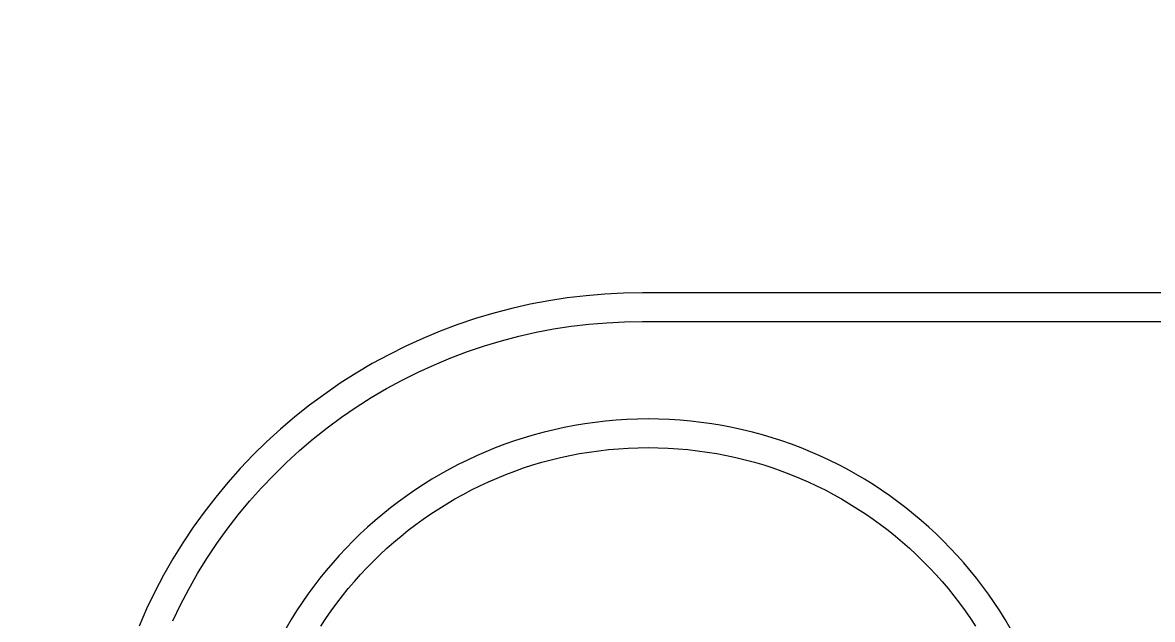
# Model space of a CAD drawing. Header units: millimetres. Extents: x -219 to 4970, y -9 to 3393.
# Drawn here: x 1343.5 to 1413.9, y 3082.6 to 3119.8 of the extents above; entities that cross this region are included whole.
import ezdxf

# ---------------------------------------------------------------- set-up
doc = ezdxf.new("R2010")
doc.units = ezdxf.units.MM
doc.layers.add('ZANO_R', color=7, linetype='Continuous', lineweight=0)
doc.layers.add('ZANO_W', color=1, linetype='Continuous', lineweight=0)
doc.styles.add('Arial', font='arial.ttf')
doc.styles.get("Standard").update_dxf_attribs({"font": 'ARIALUNI.TTF'})
doc.dimstyles.new('pl i ang', dxfattribs={"dimtxt": 50, "dimasz": 50, "dimexe": 1.25, "dimexo": 0.625, "dimgap": 10, "dimtad": 1, "dimtoh": 1, "dimtxsty": 'Standard', "dimcen": 2.5, "dimclrd": 1, "dimclre": 1, "dimclrt": 1, "dimadec": 0, "dimazin": 0, "dimtfac": 1, "dimtmove": 0, "dimatfit": 3, "dimfxl": 1, "dimarcsym": 1})

# ---------------------------------------------------------------- blocks, each defined once
blk = doc.blocks.new('*D480')
at = {"layer": 'ZANO_W', "color": 1, "lineweight": -2}
blk.add_arc((3941.475, 2679.364), 150.809, 99.55169, 164.75824, dxfattribs=at)
at = {"layer": 'ZANO_W', "color": 1}
for points in [[(3916.675, 2821.419), (3916.226, 2834.745), (3956.428, 2829.43)], [(3789.363, 2719.894), (3802.578, 2718.126), (3790.666, 2679.364)]]:
    blk.add_solid(points, dxfattribs=at)
at = {"layer": 'ZANO_W', "color": 1, "insert": (3819.669, 2813.909), "char_height": 40, "attachment_point": 5, "rotation": 42.15496, "style": 'Arial'}
blk.add_mtext('96%%d', dxfattribs=at)

msp = doc.modelspace()

# ---------------------------------------------------------------- linework, layer by layer
at = {"layer": 'ZANO_R'}
for p, q in [((1378.624, 3102.762), (1377.46, 3102.624)), ((1379.793, 3102.86), (1378.624, 3102.762)), ((1380.964, 3102.917), (1379.793, 3102.86)), ((1382.136, 3102.934), (1380.964, 3102.917)), ((1556.941, 3102.934), (1382.136, 3102.934)), ((1374.006, 3101.97), (1372.872, 3101.673)), ((1375.149, 3102.228), (1374.006, 3101.97)), ((1376.301, 3102.446), (1375.149, 3102.228)), ((1377.46, 3102.624), (1376.301, 3102.446)), ((1371.748, 3101.337), (1370.638, 3100.962)), ((1372.872, 3101.673), (1371.748, 3101.337)), ((1369.54, 3100.549), (1368.458, 3100.098)), ((1370.638, 3100.962), (1369.54, 3100.549)), ((1375.517, 3100.481), (1376.609, 3100.687)), ((1376.609, 3100.687), (1377.706, 3100.856)), ((1377.706, 3100.856), (1378.809, 3100.987)), ((1378.809, 3100.987), (1379.916, 3101.079)), ((1379.916, 3101.079), (1381.026, 3101.133)), ((1381.026, 3101.133), (1382.136, 3101.149)), ((1382.136, 3101.149), (1556.941, 3101.149)), ((1368.458, 3100.098), (1367.392, 3099.61)), ((1372.295, 3099.636), (1373.359, 3099.955)), ((1373.359, 3099.955), (1374.434, 3100.236)), ((1374.434, 3100.236), (1375.517, 3100.481)), ((1367.392, 3099.61), (1366.344, 3099.085)), ((1370.204, 3098.889), (1371.243, 3099.281)), ((1371.243, 3099.281), (1372.295, 3099.636)), ((1365.314, 3098.525), (1364.304, 3097.929)), ((1366.344, 3099.085), (1365.314, 3098.525)), ((1368.168, 3098), (1369.178, 3098.462)), ((1369.178, 3098.462), (1370.204, 3098.889)), ((1364.304, 3097.929), (1363.316, 3097.299)), ((1367.175, 3097.503), (1368.168, 3098)), ((1363.316, 3097.299), (1362.35, 3096.634)), ((1366.2, 3096.972), (1367.175, 3097.503)), ((1362.35, 3096.634), (1361.407, 3095.937)), ((1364.307, 3095.811), (1365.243, 3096.408)), ((1365.243, 3096.408), (1366.2, 3096.972)), ((1361.407, 3095.937), (1360.489, 3095.208)), ((1363.391, 3095.181), (1364.307, 3095.811)), ((1360.489, 3095.208), (1359.597, 3094.447)), ((1362.498, 3094.521), (1363.391, 3095.181)), ((1379.842, 3094.942), (1379.19, 3094.867)), ((1380.499, 3095), (1379.842, 3094.942)), ((1381.161, 3095.042), (1380.499, 3095)), ((1381.827, 3095.067), (1381.161, 3095.042)), ((1382.497, 3095.076), (1381.827, 3095.067)), ((1383.167, 3095.067), (1382.497, 3095.076)), ((1383.833, 3095.042), (1383.167, 3095.067)), ((1384.495, 3095), (1383.833, 3095.042)), ((1385.152, 3094.942), (1384.495, 3095)), ((1385.804, 3094.867), (1385.152, 3094.942)), ((1359.597, 3094.447), (1358.732, 3093.656)), ((1361.629, 3093.83), (1362.498, 3094.521)), ((1376.007, 3094.258), (1375.387, 3094.091)), ((1376.632, 3094.411), (1376.007, 3094.258)), ((1377.263, 3094.548), (1376.632, 3094.411)), ((1377.9, 3094.67), (1377.263, 3094.548)), ((1378.543, 3094.777), (1377.9, 3094.67)), ((1379.19, 3094.867), (1378.543, 3094.777)), ((1386.451, 3094.777), (1385.804, 3094.867)), ((1387.094, 3094.67), (1386.451, 3094.777)), ((1387.731, 3094.548), (1387.094, 3094.67)), ((1388.362, 3094.411), (1387.731, 3094.548)), ((1388.987, 3094.258), (1388.362, 3094.411)), ((1389.607, 3094.091), (1388.987, 3094.258)), ((1358.732, 3093.656), (1357.894, 3092.836)), ((1360.784, 3093.109), (1361.629, 3093.83)), ((1373.566, 3093.5), (1372.973, 3093.275)), ((1374.167, 3093.712), (1373.566, 3093.5)), ((1374.774, 3093.909), (1374.167, 3093.712)), ((1375.387, 3094.091), (1374.774, 3093.909)), ((1390.22, 3093.909), (1389.607, 3094.091)), ((1390.828, 3093.712), (1390.22, 3093.909)), ((1391.428, 3093.5), (1390.828, 3093.712)), ((1392.022, 3093.275), (1391.428, 3093.5)), ((1357.894, 3092.836), (1357.086, 3091.987)), ((1359.964, 3092.36), (1360.784, 3093.109)), ((1371.807, 3092.783), (1371.235, 3092.516)), ((1372.386, 3093.036), (1371.807, 3092.783)), ((1372.973, 3093.275), (1372.386, 3093.036)), ((1377.035, 3092.677), (1377.623, 3092.804)), ((1377.623, 3092.804), (1378.216, 3092.918)), ((1378.216, 3092.918), (1378.814, 3093.017)), ((1378.814, 3093.017), (1379.417, 3093.101)), ((1379.417, 3093.101), (1380.025, 3093.171)), ((1380.025, 3093.171), (1380.637, 3093.225)), ((1380.637, 3093.225), (1381.253, 3093.264)), ((1381.253, 3093.264), (1381.873, 3093.288)), ((1381.873, 3093.288), (1382.497, 3093.296)), ((1382.497, 3093.296), (1383.121, 3093.288)), ((1383.121, 3093.288), (1383.741, 3093.264)), ((1383.741, 3093.264), (1384.357, 3093.225)), ((1384.357, 3093.225), (1384.969, 3093.171)), ((1384.969, 3093.171), (1385.577, 3093.101)), ((1385.577, 3093.101), (1386.18, 3093.017)), ((1386.18, 3093.017), (1386.778, 3092.918)), ((1386.778, 3092.918), (1387.371, 3092.804)), ((1387.371, 3092.804), (1387.959, 3092.677)), ((1392.608, 3093.036), (1392.022, 3093.275)), ((1393.188, 3092.783), (1392.608, 3093.036)), ((1393.76, 3092.516), (1393.188, 3092.783)), ((1359.171, 3091.583), (1359.964, 3092.36)), ((1370.67, 3092.236), (1370.114, 3091.943)), ((1371.235, 3092.516), (1370.67, 3092.236)), ((1374.739, 3092.025), (1375.304, 3092.209)), ((1375.304, 3092.209), (1375.875, 3092.378)), ((1375.875, 3092.378), (1376.452, 3092.534)), ((1376.452, 3092.534), (1377.035, 3092.677)), ((1387.959, 3092.677), (1388.542, 3092.534)), ((1388.542, 3092.534), (1389.119, 3092.378)), ((1389.119, 3092.378), (1389.69, 3092.209)), ((1389.69, 3092.209), (1390.255, 3092.025)), ((1394.324, 3092.236), (1393.76, 3092.516)), ((1394.881, 3091.943), (1394.324, 3092.236)), ((1357.086, 3091.987), (1356.307, 3091.11)), ((1358.405, 3090.778), (1359.171, 3091.583)), ((1369.565, 3091.637), (1369.025, 3091.318)), ((1370.114, 3091.943), (1369.565, 3091.637)), ((1372.541, 3091.16), (1373.081, 3091.396)), ((1373.081, 3091.396), (1373.627, 3091.619)), ((1373.627, 3091.619), (1374.18, 3091.829)), ((1374.18, 3091.829), (1374.739, 3092.025)), ((1390.255, 3092.025), (1390.815, 3091.829)), ((1390.815, 3091.829), (1391.367, 3091.619)), ((1391.367, 3091.619), (1391.914, 3091.396)), ((1391.914, 3091.396), (1392.453, 3091.16)), ((1395.429, 3091.637), (1394.881, 3091.943)), ((1395.97, 3091.318), (1395.429, 3091.637)), ((1356.307, 3091.11), (1355.559, 3090.207)), ((1357.667, 3089.948), (1358.405, 3090.778)), ((1368.493, 3090.987), (1367.97, 3090.643)), ((1369.025, 3091.318), (1368.493, 3090.987)), ((1371.483, 3090.651), (1372.008, 3090.912)), ((1372.008, 3090.912), (1372.541, 3091.16)), ((1392.453, 3091.16), (1392.986, 3090.912)), ((1392.986, 3090.912), (1393.512, 3090.651)), ((1396.501, 3090.987), (1395.97, 3091.318)), ((1397.025, 3090.643), (1396.501, 3090.987)), ((1355.559, 3090.207), (1354.843, 3089.279)), ((1367.456, 3090.287), (1366.95, 3089.92)), ((1367.97, 3090.643), (1367.456, 3090.287)), ((1369.95, 3089.796), (1370.453, 3090.093)), ((1370.453, 3090.093), (1370.964, 3090.378)), ((1370.964, 3090.378), (1371.483, 3090.651)), ((1393.512, 3090.651), (1394.03, 3090.378)), ((1394.03, 3090.378), (1394.541, 3090.093)), ((1394.541, 3090.093), (1395.044, 3089.796)), ((1397.539, 3090.287), (1397.025, 3090.643)), ((1398.044, 3089.92), (1397.539, 3090.287)), ((1354.843, 3089.279), (1354.159, 3088.327)), ((1356.958, 3089.093), (1357.667, 3089.948)), ((1366.454, 3089.54), (1365.968, 3089.15)), ((1366.95, 3089.92), (1366.454, 3089.54)), ((1368.968, 3089.167), (1369.455, 3089.487)), ((1369.455, 3089.487), (1369.95, 3089.796)), ((1395.044, 3089.796), (1395.54, 3089.487)), ((1395.54, 3089.487), (1396.027, 3089.167)), ((1398.54, 3089.54), (1398.044, 3089.92)), ((1399.027, 3089.15), (1398.54, 3089.54)), ((1356.28, 3088.213), (1356.958, 3089.093)), ((1365.491, 3088.748), (1365.024, 3088.334)), ((1365.968, 3089.15), (1365.491, 3088.748)), ((1368.018, 3088.494), (1368.489, 3088.836)), ((1368.489, 3088.836), (1368.968, 3089.167)), ((1396.027, 3089.167), (1396.506, 3088.836)), ((1396.506, 3088.836), (1396.976, 3088.494)), ((1399.504, 3088.748), (1399.027, 3089.15)), ((1399.971, 3088.334), (1399.504, 3088.748)), ((1354.159, 3088.327), (1353.509, 3087.351)), ((1355.632, 3087.311), (1356.28, 3088.213)), ((1364.567, 3087.91), (1364.121, 3087.476)), ((1365.024, 3088.334), (1364.567, 3087.91)), ((1367.103, 3087.777), (1367.556, 3088.14)), ((1367.556, 3088.14), (1368.018, 3088.494)), ((1396.976, 3088.494), (1397.438, 3088.14)), ((1397.438, 3088.14), (1397.892, 3087.777)), ((1400.428, 3087.91), (1399.971, 3088.334)), ((1400.874, 3087.476), (1400.428, 3087.91)), ((1353.509, 3087.351), (1352.892, 3086.354)), ((1355.016, 3086.387), (1355.632, 3087.311)), ((1364.121, 3087.476), (1363.684, 3087.03)), ((1366.224, 3087.017), (1366.659, 3087.402)), ((1366.659, 3087.402), (1367.103, 3087.777)), ((1397.892, 3087.777), (1398.336, 3087.402)), ((1398.336, 3087.402), (1398.771, 3087.017)), ((1401.31, 3087.03), (1400.874, 3087.476)), ((1363.259, 3086.575), (1362.845, 3086.109)), ((1363.684, 3087.03), (1363.259, 3086.575)), ((1365.383, 3086.217), (1365.799, 3086.622)), ((1365.799, 3086.622), (1366.224, 3087.017)), ((1398.771, 3087.017), (1399.196, 3086.622)), ((1399.196, 3086.622), (1399.612, 3086.217)), ((1401.736, 3086.575), (1401.31, 3087.03)), ((1402.15, 3086.109), (1401.736, 3086.575)), ((1352.892, 3086.354), (1352.311, 3085.336)), ((1354.432, 3085.442), (1355.016, 3086.387)), ((1362.845, 3086.109), (1362.441, 3085.634)), ((1364.58, 3085.379), (1364.976, 3085.803)), ((1364.976, 3085.803), (1365.383, 3086.217)), ((1399.612, 3086.217), (1400.018, 3085.803)), ((1400.018, 3085.803), (1400.415, 3085.379)), ((1402.554, 3085.634), (1402.15, 3086.109)), ((1352.311, 3085.336), (1351.765, 3084.298)), ((1353.881, 3084.478), (1354.432, 3085.442)), ((1362.049, 3085.149), (1361.669, 3084.654)), ((1362.441, 3085.634), (1362.049, 3085.149)), ((1364.194, 3084.945), (1364.58, 3085.379)), ((1400.415, 3085.379), (1400.801, 3084.945)), ((1402.946, 3085.149), (1402.554, 3085.634)), ((1403.326, 3084.654), (1402.946, 3085.149)), ((1353.364, 3083.495), (1353.881, 3084.478)), ((1361.669, 3084.654), (1361.3, 3084.151)), ((1363.454, 3084.051), (1363.819, 3084.502)), ((1363.819, 3084.502), (1364.194, 3084.945)), ((1400.801, 3084.945), (1401.176, 3084.502)), ((1401.176, 3084.502), (1401.541, 3084.051)), ((1403.695, 3084.151), (1403.326, 3084.654)), ((1351.765, 3084.298), (1351.256, 3083.242)), ((1360.943, 3083.638), (1360.599, 3083.116)), ((1361.3, 3084.151), (1360.943, 3083.638)), ((1363.099, 3083.59), (1363.454, 3084.051)), ((1401.541, 3084.051), (1401.896, 3083.59)), ((1404.052, 3083.638), (1403.695, 3084.151)), ((1404.396, 3083.116), (1404.052, 3083.638)), ((1351.256, 3083.242), (1350.783, 3082.169)), ((1352.881, 3082.494), (1353.364, 3083.495)), ((1360.599, 3083.116), (1360.266, 3082.586)), ((1362.423, 3082.643), (1362.756, 3083.121)), ((1362.756, 3083.121), (1363.099, 3083.59)), ((1401.896, 3083.59), (1402.239, 3083.121)), ((1402.239, 3083.121), (1402.572, 3082.643)), ((1404.729, 3082.586), (1404.396, 3083.116)), ((1360.266, 3082.586), (1359.946, 3082.048)), ((1362.102, 3082.158), (1362.423, 3082.643)), ((1402.572, 3082.643), (1402.893, 3082.158)), ((1405.049, 3082.048), (1404.729, 3082.586))]:
    msp.add_line(p, q, dxfattribs=at)

# ---------------------------------------------------------------- dimensions: what is measured, and where the dimension line sits
at = {"layer": 'ZANO_W'}
dim = msp.add_angular_dim_2l(base=(3874.876, 2814.671), line1=((-70.179, 2679.364), (4806.115, 2679.364)), line2=((3941.541, 2680.022), (3985.358, 3119.784)), dimstyle='pl i ang', override={"dimtxt": 40, "dimasz": 40, "dimexe": 10, "dimexo": 10, "dimtoh": 0, "dimdec": 0, "dimtxsty": 'Arial', "dimtdec": 0, "dimtmove": 1}, dxfattribs=at)
dim.commit()
dim.dimension.update_dxf_attribs({"geometry": '*D480', "text_midpoint": (3819.669, 2813.909)})

doc.saveas('drawing.dxf')
